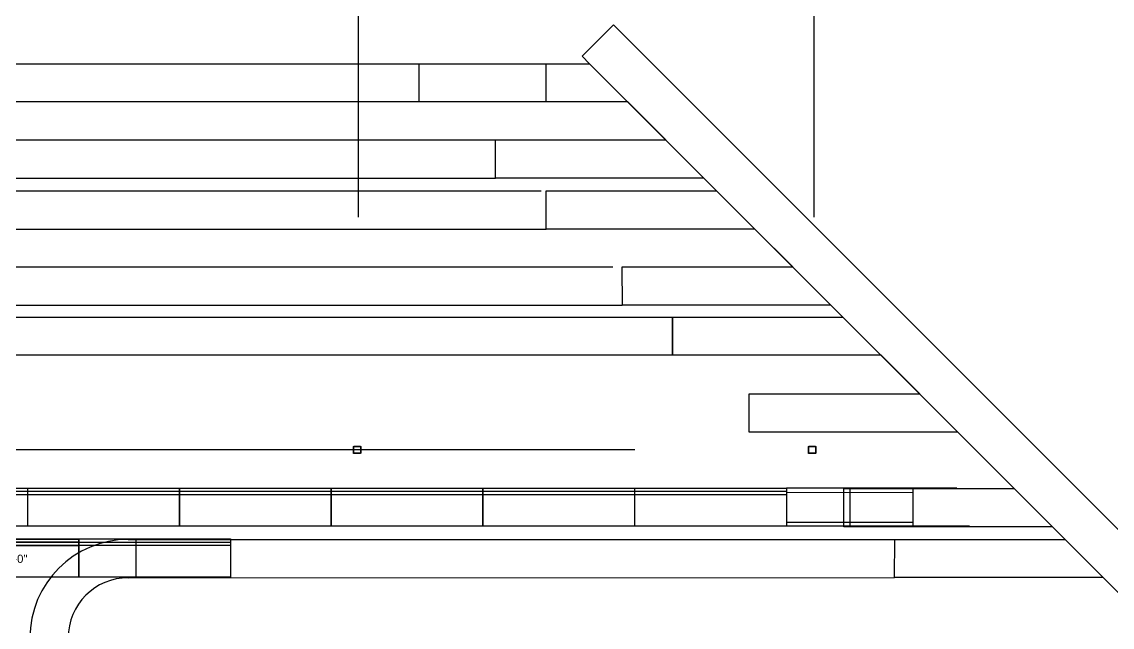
# Model space of a CAD drawing. Header units: millimetres. Extents: x 626570 to 643256, y 6233 to 11343.
# Drawn here: x 638442 to 639477, y 10238 to 10813 of the extents above; entities that cross this region are included whole.
import ezdxf

# ---------------------------------------------------------------- set-up
doc = ezdxf.new("R2010")
doc.units = ezdxf.units.MM
doc.header["$LTSCALE"] = 4000
doc.header["$MEASUREMENT"] = 0
doc.linetypes.add('DASHDOT', pattern=[1, 0.5, -0.25, 0, -0.25])
doc.layers.get('0').update_dxf_attribs({"linetype": 'CONTINUOUS'})
for name, color, linetype in [('CALLOUTS', 7, 'CONTINUOUS'), ('DEPAL1', 4, 'CONTINUOUS'), ('DEPAL2', 4, 'CONTINUOUS'), ('DEPAL3', 4, 'CONTINUOUS'), ('MASTERFOUNDATION_1', 4, 'DASHDOT'), ('MASTERFOUNDATION_25', 7, 'CONTINUOUS'), ('PICKMOD1', 4, 'CONTINUOUS'), ('PICKMOD2', 4, 'CONTINUOUS'), ('RACK', 170, 'CONTINUOUS'), ('RAP-20FT6', 4, 'CONTINUOUS'), ('RAP-NEW-20FT6', 4, 'CONTINUOUS'), ('SORTER', 4, 'CONTINUOUS')]:
    doc.layers.add(name, color=color, linetype=linetype)
doc.styles.add('RAPISTAN', font='arial.ttf')

# ---------------------------------------------------------------- blocks, each defined once
blk = doc.blocks.new('36-1265')
for p, q in [((0, 15.125), (144, 15.125)), ((0, 12.125), (144, 12.125))]:
    blk.add_line(p, q)
blk.add_lwpolyline([(0, 18.125), (144, 18.125), (144, -18.125), (0, -18.125)], close=True)
blk = doc.blocks.new('A$C74486B7B')
at = {"layer": 'RAP-NEW-20FT6', "ltscale": 0.25}
for p in [(-316.5, 529.8), (-172.5, 529.8)]:
    blk.add_blockref('36-1265', p, dxfattribs=at)
blk = doc.blocks.new('A$C6ECD1636')
at = {"layer": 'RAP-20FT6', "color": 8}
blk.add_line((919.9, 347.3), (919.9, 311.1), dxfattribs=at)
at = {"layer": 'RAP-NEW-20FT6'}
for p, q in [((1567.7, 395.7), (1447.6, 395.7)), ((1507.7, 395.6), (1507.7, 359.4)), ((1609.4, 395.7), (1567.7, 395.7)), ((1567.7, 395.7), (1567.7, 359.4)), ((1567.7, 395.7), (1567.7, 359.4)), ((1447.7, 391.5), (1567.7, 391.7)), ((1447.7, 363.3), (1567.7, 363.4)), ((1567.7, 359.4), (1447.6, 359.4)), ((1621.5, 359.4), (1567.7, 359.4))]:
    blk.add_line(p, q, dxfattribs=at)
at = {"layer": 'RAP-NEW-20FT6', "ltscale": 0.25}
for p, q in [((655.9, 347.3), (775.9, 347.3)), ((775.9, 344.3), (655.9, 344.3)), ((655.9, 341.3), (775.9, 341.3)), ((775.9, 311.1), (655.9, 311.1))]:
    blk.add_line(p, q, dxfattribs=at)
for p in [(583.2, 377.5), (727.3, 377.5), (871.3, 377.5), (1015.4, 377.5), (1159.5, 377.5), (1303.6, 377.5), (775.9, 329.2)]:
    blk.add_blockref('36-1265', p, dxfattribs=at)
at = {"layer": 'RAP-NEW-20FT6', "ltscale": 0.25, "style": 'RAPISTAN'}
blk.add_text('10\'-0"', height=7.74, dxfattribs=at).set_placement((699.5, 324.7))

msp = doc.modelspace()

# ---------------------------------------------------------------- linework, layer by layer
at = {"layer": 'DEPAL1', "ltscale": 0.25}
for p, q in [((634773.4, 10773), (638939.1, 10773)), ((638939.1, 10773), (638939.1, 10736.8)), ((638939.1, 10736.8), (634773.4, 10736.8))]:
    msp.add_line(p, q, dxfattribs=at)
at = {"layer": 'DEPAL2', "ltscale": 0.25}
for p, q in [((635269.2, 10700.7), (638892.1, 10700.7)), ((635269.2, 10664.4), (638891.3, 10664.5))]:
    msp.add_line(p, q, dxfattribs=at)
at = {"layer": 'DEPAL3', "ltscale": 0.25}
for p, q in [((637560.4, 10532.7), (639059.4, 10532.7)), ((639059.4, 10532.7), (639059.3, 10496.5)), ((639059.3, 10496.5), (637560.4, 10496.5))]:
    msp.add_line(p, q, dxfattribs=at)
at = {"layer": 'MASTERFOUNDATION_1', "linetype": 'DASHDOT'}
for p, q in [((638761.3, 6627.5), (638761.3, 11123.2)), ((639193.9, 6627.5), (639193.9, 11123.2)), ((643023.9, 10406.6), (626796.6, 10406.6))]:
    msp.add_line(p, q, dxfattribs=at)
at = {"layer": 'MASTERFOUNDATION_25', "linetype": 'Continuous', "flags": 128}
for points in [[(638757.1, 10410.1), (638762.8, 10410.1), (638762.9, 10410.1), (638762.9, 10410.1), (638762.9, 10410.1), (638762.9, 10410.1), (638763, 10410.1), (638763, 10410.1), (638763, 10410.1), (638763, 10410.1), (638763, 10410.1), (638763.1, 10410.1), (638763.1, 10410.1), (638763.1, 10410.1), (638763.1, 10410), (638763.1, 10410), (638763.2, 10410), (638763.2, 10410), (638763.2, 10410), (638763.2, 10410), (638763.2, 10410), (638763.2, 10410), (638763.3, 10409.9), (638763.3, 10409.9), (638763.3, 10409.9), (638763.3, 10409.9), (638763.3, 10409.9), (638763.3, 10409.9), (638763.3, 10409.9), (638763.4, 10409.8), (638763.4, 10409.8), (638763.4, 10409.8), (638763.4, 10409.8), (638763.4, 10409.8), (638763.4, 10409.7), (638763.4, 10409.7), (638763.4, 10409.7), (638763.4, 10409.7), (638763.4, 10409.7), (638763.4, 10409.6), (638763.5, 10409.6), (638763.5, 10409.6), (638763.5, 10409.6), (638763.5, 10409.6), (638763.5, 10409.5), (638763.5, 10409.5), (638763.5, 10409.5), (638763.5, 10403.7), (638763.5, 10403.7), (638763.5, 10403.7), (638763.5, 10403.7), (638763.5, 10403.6), (638763.5, 10403.6), (638763.5, 10403.6), (638763.4, 10403.6), (638763.4, 10403.6), (638763.4, 10403.5), (638763.4, 10403.5), (638763.4, 10403.5), (638763.4, 10403.5), (638763.4, 10403.5), (638763.4, 10403.4), (638763.4, 10403.4), (638763.4, 10403.4), (638763.4, 10403.4), (638763.3, 10403.4), (638763.3, 10403.3), (638763.3, 10403.3), (638763.3, 10403.3), (638763.3, 10403.3), (638763.3, 10403.3), (638763.3, 10403.3), (638763.2, 10403.3), (638763.2, 10403.2), (638763.2, 10403.2), (638763.2, 10403.2), (638763.2, 10403.2), (638763.2, 10403.2), (638763.1, 10403.2), (638763.1, 10403.2), (638763.1, 10403.2), (638763.1, 10403.2), (638763.1, 10403.1), (638763, 10403.1), (638763, 10403.1), (638763, 10403.1), (638763, 10403.1), (638763, 10403.1), (638762.9, 10403.1), (638762.9, 10403.1), (638762.9, 10403.1), (638762.9, 10403.1), (638762.8, 10403.1), (638757.1, 10403.1), (638757.1, 10403.1), (638757, 10403.1), (638757, 10403.1), (638757, 10403.1), (638757, 10403.1), (638757, 10403.1), (638756.9, 10403.1), (638756.9, 10403.1), (638756.9, 10403.1), (638756.9, 10403.1), (638756.9, 10403.2), (638756.8, 10403.2), (638756.8, 10403.2), (638756.8, 10403.2), (638756.8, 10403.2), (638756.8, 10403.2), (638756.7, 10403.2), (638756.7, 10403.2), (638756.7, 10403.2), (638756.7, 10403.3), (638756.7, 10403.3), (638756.7, 10403.3), (638756.6, 10403.3), (638756.6, 10403.3), (638756.6, 10403.3), (638756.6, 10403.3), (638756.6, 10403.4), (638756.6, 10403.4), (638756.6, 10403.4), (638756.5, 10403.4), (638756.5, 10403.4), (638756.5, 10403.5), (638756.5, 10403.5), (638756.5, 10403.5), (638756.5, 10403.5), (638756.5, 10403.5), (638756.5, 10403.6), (638756.5, 10403.6), (638756.5, 10403.6), (638756.5, 10403.6), (638756.5, 10403.6), (638756.5, 10403.7), (638756.5, 10403.7), (638756.5, 10403.7), (638756.5, 10403.7), (638756.5, 10409.5), (638756.5, 10409.5), (638756.5, 10409.5), (638756.5, 10409.6), (638756.5, 10409.6), (638756.5, 10409.6), (638756.5, 10409.6), (638756.5, 10409.6), (638756.5, 10409.7), (638756.5, 10409.7), (638756.5, 10409.7), (638756.5, 10409.7), (638756.5, 10409.7), (638756.5, 10409.8), (638756.5, 10409.8), (638756.5, 10409.8), (638756.6, 10409.8), (638756.6, 10409.8), (638756.6, 10409.9), (638756.6, 10409.9), (638756.6, 10409.9), (638756.6, 10409.9), (638756.6, 10409.9), (638756.7, 10409.9), (638756.7, 10409.9), (638756.7, 10410), (638756.7, 10410), (638756.7, 10410), (638756.7, 10410), (638756.8, 10410), (638756.8, 10410), (638756.8, 10410), (638756.8, 10410), (638756.8, 10410.1), (638756.9, 10410.1), (638756.9, 10410.1), (638756.9, 10410.1), (638756.9, 10410.1), (638756.9, 10410.1), (638757, 10410.1), (638757, 10410.1), (638757, 10410.1), (638757, 10410.1), (638757, 10410.1), (638757.1, 10410.1), (638757.1, 10410.1)], [(638757.1, 10410.1), (638762.8, 10410.1), (638762.9, 10410.1), (638762.9, 10410.1), (638762.9, 10410.1), (638762.9, 10410.1), (638763, 10410.1), (638763, 10410.1), (638763, 10410.1), (638763, 10410.1), (638763, 10410.1), (638763.1, 10410.1), (638763.1, 10410.1), (638763.1, 10410.1), (638763.1, 10410), (638763.1, 10410), (638763.2, 10410), (638763.2, 10410), (638763.2, 10410), (638763.2, 10410), (638763.2, 10410), (638763.2, 10410), (638763.3, 10409.9), (638763.3, 10409.9), (638763.3, 10409.9), (638763.3, 10409.9), (638763.3, 10409.9), (638763.3, 10409.9), (638763.3, 10409.9), (638763.4, 10409.8), (638763.4, 10409.8), (638763.4, 10409.8), (638763.4, 10409.8), (638763.4, 10409.8), (638763.4, 10409.7), (638763.4, 10409.7), (638763.4, 10409.7), (638763.4, 10409.7), (638763.4, 10409.7), (638763.4, 10409.6), (638763.5, 10409.6), (638763.5, 10409.6), (638763.5, 10409.6), (638763.5, 10409.6), (638763.5, 10409.5), (638763.5, 10409.5), (638763.5, 10409.5), (638763.5, 10403.7), (638763.5, 10403.7), (638763.5, 10403.7), (638763.5, 10403.7), (638763.5, 10403.6), (638763.5, 10403.6), (638763.5, 10403.6), (638763.4, 10403.6), (638763.4, 10403.6), (638763.4, 10403.5), (638763.4, 10403.5), (638763.4, 10403.5), (638763.4, 10403.5), (638763.4, 10403.5), (638763.4, 10403.4), (638763.4, 10403.4), (638763.4, 10403.4), (638763.4, 10403.4), (638763.3, 10403.4), (638763.3, 10403.3), (638763.3, 10403.3), (638763.3, 10403.3), (638763.3, 10403.3), (638763.3, 10403.3), (638763.3, 10403.3), (638763.2, 10403.3), (638763.2, 10403.2), (638763.2, 10403.2), (638763.2, 10403.2), (638763.2, 10403.2), (638763.2, 10403.2), (638763.1, 10403.2), (638763.1, 10403.2), (638763.1, 10403.2), (638763.1, 10403.2), (638763.1, 10403.1), (638763, 10403.1), (638763, 10403.1), (638763, 10403.1), (638763, 10403.1), (638763, 10403.1), (638762.9, 10403.1), (638762.9, 10403.1), (638762.9, 10403.1), (638762.9, 10403.1), (638762.8, 10403.1), (638757.1, 10403.1), (638757.1, 10403.1), (638757, 10403.1), (638757, 10403.1), (638757, 10403.1), (638757, 10403.1), (638757, 10403.1), (638756.9, 10403.1), (638756.9, 10403.1), (638756.9, 10403.1), (638756.9, 10403.1), (638756.9, 10403.2), (638756.8, 10403.2), (638756.8, 10403.2), (638756.8, 10403.2), (638756.8, 10403.2), (638756.8, 10403.2), (638756.7, 10403.2), (638756.7, 10403.2), (638756.7, 10403.2), (638756.7, 10403.3), (638756.7, 10403.3), (638756.7, 10403.3), (638756.6, 10403.3), (638756.6, 10403.3), (638756.6, 10403.3), (638756.6, 10403.3), (638756.6, 10403.4), (638756.6, 10403.4), (638756.6, 10403.4), (638756.5, 10403.4), (638756.5, 10403.4), (638756.5, 10403.5), (638756.5, 10403.5), (638756.5, 10403.5), (638756.5, 10403.5), (638756.5, 10403.5), (638756.5, 10403.6), (638756.5, 10403.6), (638756.5, 10403.6), (638756.5, 10403.6), (638756.5, 10403.6), (638756.5, 10403.7), (638756.5, 10403.7), (638756.5, 10403.7), (638756.5, 10403.7), (638756.5, 10409.5), (638756.5, 10409.5), (638756.5, 10409.5), (638756.5, 10409.6), (638756.5, 10409.6), (638756.5, 10409.6), (638756.5, 10409.6), (638756.5, 10409.6), (638756.5, 10409.7), (638756.5, 10409.7), (638756.5, 10409.7), (638756.5, 10409.7), (638756.5, 10409.7), (638756.5, 10409.8), (638756.5, 10409.8), (638756.5, 10409.8), (638756.6, 10409.8), (638756.6, 10409.8), (638756.6, 10409.9), (638756.6, 10409.9), (638756.6, 10409.9), (638756.6, 10409.9), (638756.6, 10409.9), (638756.7, 10409.9), (638756.7, 10409.9), (638756.7, 10410), (638756.7, 10410), (638756.7, 10410), (638756.7, 10410), (638756.8, 10410), (638756.8, 10410), (638756.8, 10410), (638756.8, 10410), (638756.8, 10410.1), (638756.9, 10410.1), (638756.9, 10410.1), (638756.9, 10410.1), (638756.9, 10410.1), (638756.9, 10410.1), (638757, 10410.1), (638757, 10410.1), (638757, 10410.1), (638757, 10410.1), (638757, 10410.1), (638757.1, 10410.1), (638757.1, 10410.1)], [(638757.1, 10409.8), (638762.8, 10409.8), (638762.9, 10409.8), (638762.9, 10409.8), (638762.9, 10409.8), (638762.9, 10409.8), (638762.9, 10409.8), (638762.9, 10409.8), (638762.9, 10409.8), (638762.9, 10409.8), (638762.9, 10409.8), (638762.9, 10409.8), (638763, 10409.8), (638763, 10409.8), (638763, 10409.8), (638763, 10409.8), (638763, 10409.8), (638763, 10409.7), (638763, 10409.7), (638763, 10409.7), (638763, 10409.7), (638763, 10409.7), (638763.1, 10409.7), (638763.1, 10409.7), (638763.1, 10409.7), (638763.1, 10409.7), (638763.1, 10409.7), (638763.1, 10409.7), (638763.1, 10409.7), (638763.1, 10409.7), (638763.1, 10409.7), (638763.1, 10409.6), (638763.1, 10409.6), (638763.1, 10409.6), (638763.1, 10409.6), (638763.1, 10409.6), (638763.1, 10409.6), (638763.1, 10409.6), (638763.1, 10409.6), (638763.1, 10409.6), (638763.1, 10409.6), (638763.1, 10409.5), (638763.1, 10409.5), (638763.2, 10409.5), (638763.2, 10409.5), (638763.2, 10409.5), (638763.2, 10409.5), (638763.2, 10403.7), (638763.2, 10403.7), (638763.2, 10403.7), (638763.2, 10403.7), (638763.1, 10403.7), (638763.1, 10403.7), (638763.1, 10403.7), (638763.1, 10403.7), (638763.1, 10403.6), (638763.1, 10403.6), (638763.1, 10403.6), (638763.1, 10403.6), (638763.1, 10403.6), (638763.1, 10403.6), (638763.1, 10403.6), (638763.1, 10403.6), (638763.1, 10403.6), (638763.1, 10403.6), (638763.1, 10403.5), (638763.1, 10403.5), (638763.1, 10403.5), (638763.1, 10403.5), (638763.1, 10403.5), (638763.1, 10403.5), (638763.1, 10403.5), (638763, 10403.5), (638763, 10403.5), (638763, 10403.5), (638763, 10403.5), (638763, 10403.5), (638763, 10403.5), (638763, 10403.5), (638763, 10403.5), (638763, 10403.4), (638763, 10403.4), (638762.9, 10403.4), (638762.9, 10403.4), (638762.9, 10403.4), (638762.9, 10403.4), (638762.9, 10403.4), (638762.9, 10403.4), (638762.9, 10403.4), (638762.9, 10403.4), (638762.9, 10403.4), (638762.9, 10403.4), (638762.8, 10403.4), (638757.1, 10403.4), (638757.1, 10403.4), (638757.1, 10403.4), (638757.1, 10403.4), (638757, 10403.4), (638757, 10403.4), (638757, 10403.4), (638757, 10403.4), (638757, 10403.4), (638757, 10403.4), (638757, 10403.4), (638757, 10403.4), (638757, 10403.4), (638757, 10403.5), (638756.9, 10403.5), (638756.9, 10403.5), (638756.9, 10403.5), (638756.9, 10403.5), (638756.9, 10403.5), (638756.9, 10403.5), (638756.9, 10403.5), (638756.9, 10403.5), (638756.9, 10403.5), (638756.9, 10403.5), (638756.9, 10403.5), (638756.9, 10403.5), (638756.8, 10403.5), (638756.8, 10403.5), (638756.8, 10403.6), (638756.8, 10403.6), (638756.8, 10403.6), (638756.8, 10403.6), (638756.8, 10403.6), (638756.8, 10403.6), (638756.8, 10403.6), (638756.8, 10403.6), (638756.8, 10403.6), (638756.8, 10403.6), (638756.8, 10403.7), (638756.8, 10403.7), (638756.8, 10403.7), (638756.8, 10403.7), (638756.8, 10403.7), (638756.8, 10403.7), (638756.8, 10403.7), (638756.8, 10403.7), (638756.8, 10409.5), (638756.8, 10409.5), (638756.8, 10409.5), (638756.8, 10409.5), (638756.8, 10409.5), (638756.8, 10409.5), (638756.8, 10409.6), (638756.8, 10409.6), (638756.8, 10409.6), (638756.8, 10409.6), (638756.8, 10409.6), (638756.8, 10409.6), (638756.8, 10409.6), (638756.8, 10409.6), (638756.8, 10409.6), (638756.8, 10409.6), (638756.8, 10409.7), (638756.8, 10409.7), (638756.8, 10409.7), (638756.8, 10409.7), (638756.9, 10409.7), (638756.9, 10409.7), (638756.9, 10409.7), (638756.9, 10409.7), (638756.9, 10409.7), (638756.9, 10409.7), (638756.9, 10409.7), (638756.9, 10409.7), (638756.9, 10409.7), (638756.9, 10409.7), (638756.9, 10409.8), (638756.9, 10409.8), (638757, 10409.8), (638757, 10409.8), (638757, 10409.8), (638757, 10409.8), (638757, 10409.8), (638757, 10409.8), (638757, 10409.8), (638757, 10409.8), (638757, 10409.8), (638757, 10409.8), (638757.1, 10409.8), (638757.1, 10409.8), (638757.1, 10409.8), (638757.1, 10409.8)], [(638757.1, 10409.8), (638762.8, 10409.8), (638762.9, 10409.8), (638762.9, 10409.8), (638762.9, 10409.8), (638762.9, 10409.8), (638762.9, 10409.8), (638762.9, 10409.8), (638762.9, 10409.8), (638762.9, 10409.8), (638762.9, 10409.8), (638762.9, 10409.8), (638763, 10409.8), (638763, 10409.8), (638763, 10409.8), (638763, 10409.8), (638763, 10409.8), (638763, 10409.7), (638763, 10409.7), (638763, 10409.7), (638763, 10409.7), (638763, 10409.7), (638763.1, 10409.7), (638763.1, 10409.7), (638763.1, 10409.7), (638763.1, 10409.7), (638763.1, 10409.7), (638763.1, 10409.7), (638763.1, 10409.7), (638763.1, 10409.7), (638763.1, 10409.7), (638763.1, 10409.6), (638763.1, 10409.6), (638763.1, 10409.6), (638763.1, 10409.6), (638763.1, 10409.6), (638763.1, 10409.6), (638763.1, 10409.6), (638763.1, 10409.6), (638763.1, 10409.6), (638763.1, 10409.6), (638763.1, 10409.5), (638763.1, 10409.5), (638763.2, 10409.5), (638763.2, 10409.5), (638763.2, 10409.5), (638763.2, 10409.5), (638763.2, 10403.7), (638763.2, 10403.7), (638763.2, 10403.7), (638763.2, 10403.7), (638763.1, 10403.7), (638763.1, 10403.7), (638763.1, 10403.7), (638763.1, 10403.7), (638763.1, 10403.6), (638763.1, 10403.6), (638763.1, 10403.6), (638763.1, 10403.6), (638763.1, 10403.6), (638763.1, 10403.6), (638763.1, 10403.6), (638763.1, 10403.6), (638763.1, 10403.6), (638763.1, 10403.6), (638763.1, 10403.5), (638763.1, 10403.5), (638763.1, 10403.5), (638763.1, 10403.5), (638763.1, 10403.5), (638763.1, 10403.5), (638763.1, 10403.5), (638763, 10403.5), (638763, 10403.5), (638763, 10403.5), (638763, 10403.5), (638763, 10403.5), (638763, 10403.5), (638763, 10403.5), (638763, 10403.5), (638763, 10403.4), (638763, 10403.4), (638762.9, 10403.4), (638762.9, 10403.4), (638762.9, 10403.4), (638762.9, 10403.4), (638762.9, 10403.4), (638762.9, 10403.4), (638762.9, 10403.4), (638762.9, 10403.4), (638762.9, 10403.4), (638762.9, 10403.4), (638762.8, 10403.4), (638757.1, 10403.4), (638757.1, 10403.4), (638757.1, 10403.4), (638757.1, 10403.4), (638757, 10403.4), (638757, 10403.4), (638757, 10403.4), (638757, 10403.4), (638757, 10403.4), (638757, 10403.4), (638757, 10403.4), (638757, 10403.4), (638757, 10403.4), (638757, 10403.5), (638756.9, 10403.5), (638756.9, 10403.5), (638756.9, 10403.5), (638756.9, 10403.5), (638756.9, 10403.5), (638756.9, 10403.5), (638756.9, 10403.5), (638756.9, 10403.5), (638756.9, 10403.5), (638756.9, 10403.5), (638756.9, 10403.5), (638756.9, 10403.5), (638756.8, 10403.5), (638756.8, 10403.5), (638756.8, 10403.6), (638756.8, 10403.6), (638756.8, 10403.6), (638756.8, 10403.6), (638756.8, 10403.6), (638756.8, 10403.6), (638756.8, 10403.6), (638756.8, 10403.6), (638756.8, 10403.6), (638756.8, 10403.6), (638756.8, 10403.7), (638756.8, 10403.7), (638756.8, 10403.7), (638756.8, 10403.7), (638756.8, 10403.7), (638756.8, 10403.7), (638756.8, 10403.7), (638756.8, 10403.7), (638756.8, 10409.5), (638756.8, 10409.5), (638756.8, 10409.5), (638756.8, 10409.5), (638756.8, 10409.5), (638756.8, 10409.5), (638756.8, 10409.6), (638756.8, 10409.6), (638756.8, 10409.6), (638756.8, 10409.6), (638756.8, 10409.6), (638756.8, 10409.6), (638756.8, 10409.6), (638756.8, 10409.6), (638756.8, 10409.6), (638756.8, 10409.6), (638756.8, 10409.7), (638756.8, 10409.7), (638756.8, 10409.7), (638756.8, 10409.7), (638756.9, 10409.7), (638756.9, 10409.7), (638756.9, 10409.7), (638756.9, 10409.7), (638756.9, 10409.7), (638756.9, 10409.7), (638756.9, 10409.7), (638756.9, 10409.7), (638756.9, 10409.7), (638756.9, 10409.7), (638756.9, 10409.8), (638756.9, 10409.8), (638757, 10409.8), (638757, 10409.8), (638757, 10409.8), (638757, 10409.8), (638757, 10409.8), (638757, 10409.8), (638757, 10409.8), (638757, 10409.8), (638757, 10409.8), (638757, 10409.8), (638757.1, 10409.8), (638757.1, 10409.8), (638757.1, 10409.8), (638757.1, 10409.8)], [(639189.1, 10410.1), (639194.9, 10410.1), (639194.9, 10410.1), (639194.9, 10410.1), (639194.9, 10410.1), (639194.9, 10410.1), (639195, 10410.1), (639195, 10410.1), (639195, 10410.1), (639195, 10410.1), (639195, 10410.1), (639195.1, 10410.1), (639195.1, 10410.1), (639195.1, 10410.1), (639195.1, 10410), (639195.1, 10410), (639195.2, 10410), (639195.2, 10410), (639195.2, 10410), (639195.2, 10410), (639195.2, 10410), (639195.3, 10410), (639195.3, 10409.9), (639195.3, 10409.9), (639195.3, 10409.9), (639195.3, 10409.9), (639195.3, 10409.9), (639195.3, 10409.9), (639195.4, 10409.9), (639195.4, 10409.8), (639195.4, 10409.8), (639195.4, 10409.8), (639195.4, 10409.8), (639195.4, 10409.8), (639195.4, 10409.7), (639195.4, 10409.7), (639195.4, 10409.7), (639195.4, 10409.7), (639195.4, 10409.7), (639195.5, 10409.6), (639195.5, 10409.6), (639195.5, 10409.6), (639195.5, 10409.6), (639195.5, 10409.6), (639195.5, 10409.5), (639195.5, 10409.5), (639195.5, 10409.5), (639195.5, 10403.7), (639195.5, 10403.7), (639195.5, 10403.7), (639195.5, 10403.7), (639195.5, 10403.6), (639195.5, 10403.6), (639195.5, 10403.6), (639195.5, 10403.6), (639195.4, 10403.6), (639195.4, 10403.5), (639195.4, 10403.5), (639195.4, 10403.5), (639195.4, 10403.5), (639195.4, 10403.5), (639195.4, 10403.4), (639195.4, 10403.4), (639195.4, 10403.4), (639195.4, 10403.4), (639195.4, 10403.4), (639195.3, 10403.3), (639195.3, 10403.3), (639195.3, 10403.3), (639195.3, 10403.3), (639195.3, 10403.3), (639195.3, 10403.3), (639195.3, 10403.3), (639195.2, 10403.2), (639195.2, 10403.2), (639195.2, 10403.2), (639195.2, 10403.2), (639195.2, 10403.2), (639195.1, 10403.2), (639195.1, 10403.2), (639195.1, 10403.2), (639195.1, 10403.2), (639195.1, 10403.1), (639195, 10403.1), (639195, 10403.1), (639195, 10403.1), (639195, 10403.1), (639195, 10403.1), (639194.9, 10403.1), (639194.9, 10403.1), (639194.9, 10403.1), (639194.9, 10403.1), (639194.9, 10403.1), (639189.1, 10403.1), (639189.1, 10403.1), (639189.1, 10403.1), (639189, 10403.1), (639189, 10403.1), (639189, 10403.1), (639189, 10403.1), (639188.9, 10403.1), (639188.9, 10403.1), (639188.9, 10403.1), (639188.9, 10403.1), (639188.9, 10403.2), (639188.8, 10403.2), (639188.8, 10403.2), (639188.8, 10403.2), (639188.8, 10403.2), (639188.8, 10403.2), (639188.7, 10403.2), (639188.7, 10403.2), (639188.7, 10403.2), (639188.7, 10403.3), (639188.7, 10403.3), (639188.7, 10403.3), (639188.6, 10403.3), (639188.6, 10403.3), (639188.6, 10403.3), (639188.6, 10403.3), (639188.6, 10403.4), (639188.6, 10403.4), (639188.6, 10403.4), (639188.6, 10403.4), (639188.5, 10403.4), (639188.5, 10403.5), (639188.5, 10403.5), (639188.5, 10403.5), (639188.5, 10403.5), (639188.5, 10403.5), (639188.5, 10403.6), (639188.5, 10403.6), (639188.5, 10403.6), (639188.5, 10403.6), (639188.5, 10403.6), (639188.5, 10403.7), (639188.5, 10403.7), (639188.5, 10403.7), (639188.5, 10403.7), (639188.5, 10409.5), (639188.5, 10409.5), (639188.5, 10409.5), (639188.5, 10409.6), (639188.5, 10409.6), (639188.5, 10409.6), (639188.5, 10409.6), (639188.5, 10409.6), (639188.5, 10409.7), (639188.5, 10409.7), (639188.5, 10409.7), (639188.5, 10409.7), (639188.5, 10409.7), (639188.5, 10409.8), (639188.5, 10409.8), (639188.6, 10409.8), (639188.6, 10409.8), (639188.6, 10409.8), (639188.6, 10409.9), (639188.6, 10409.9), (639188.6, 10409.9), (639188.6, 10409.9), (639188.6, 10409.9), (639188.7, 10409.9), (639188.7, 10409.9), (639188.7, 10410), (639188.7, 10410), (639188.7, 10410), (639188.7, 10410), (639188.8, 10410), (639188.8, 10410), (639188.8, 10410), (639188.8, 10410), (639188.8, 10410.1), (639188.9, 10410.1), (639188.9, 10410.1), (639188.9, 10410.1), (639188.9, 10410.1), (639188.9, 10410.1), (639189, 10410.1), (639189, 10410.1), (639189, 10410.1), (639189, 10410.1), (639189.1, 10410.1), (639189.1, 10410.1), (639189.1, 10410.1)], [(639189.1, 10410.1), (639194.9, 10410.1), (639194.9, 10410.1), (639194.9, 10410.1), (639194.9, 10410.1), (639194.9, 10410.1), (639195, 10410.1), (639195, 10410.1), (639195, 10410.1), (639195, 10410.1), (639195, 10410.1), (639195.1, 10410.1), (639195.1, 10410.1), (639195.1, 10410.1), (639195.1, 10410), (639195.1, 10410), (639195.2, 10410), (639195.2, 10410), (639195.2, 10410), (639195.2, 10410), (639195.2, 10410), (639195.3, 10410), (639195.3, 10409.9), (639195.3, 10409.9), (639195.3, 10409.9), (639195.3, 10409.9), (639195.3, 10409.9), (639195.3, 10409.9), (639195.4, 10409.9), (639195.4, 10409.8), (639195.4, 10409.8), (639195.4, 10409.8), (639195.4, 10409.8), (639195.4, 10409.8), (639195.4, 10409.7), (639195.4, 10409.7), (639195.4, 10409.7), (639195.4, 10409.7), (639195.4, 10409.7), (639195.5, 10409.6), (639195.5, 10409.6), (639195.5, 10409.6), (639195.5, 10409.6), (639195.5, 10409.6), (639195.5, 10409.5), (639195.5, 10409.5), (639195.5, 10409.5), (639195.5, 10403.7), (639195.5, 10403.7), (639195.5, 10403.7), (639195.5, 10403.7), (639195.5, 10403.6), (639195.5, 10403.6), (639195.5, 10403.6), (639195.5, 10403.6), (639195.4, 10403.6), (639195.4, 10403.5), (639195.4, 10403.5), (639195.4, 10403.5), (639195.4, 10403.5), (639195.4, 10403.5), (639195.4, 10403.4), (639195.4, 10403.4), (639195.4, 10403.4), (639195.4, 10403.4), (639195.4, 10403.4), (639195.3, 10403.3), (639195.3, 10403.3), (639195.3, 10403.3), (639195.3, 10403.3), (639195.3, 10403.3), (639195.3, 10403.3), (639195.3, 10403.3), (639195.2, 10403.2), (639195.2, 10403.2), (639195.2, 10403.2), (639195.2, 10403.2), (639195.2, 10403.2), (639195.1, 10403.2), (639195.1, 10403.2), (639195.1, 10403.2), (639195.1, 10403.2), (639195.1, 10403.1), (639195, 10403.1), (639195, 10403.1), (639195, 10403.1), (639195, 10403.1), (639195, 10403.1), (639194.9, 10403.1), (639194.9, 10403.1), (639194.9, 10403.1), (639194.9, 10403.1), (639194.9, 10403.1), (639189.1, 10403.1), (639189.1, 10403.1), (639189.1, 10403.1), (639189, 10403.1), (639189, 10403.1), (639189, 10403.1), (639189, 10403.1), (639188.9, 10403.1), (639188.9, 10403.1), (639188.9, 10403.1), (639188.9, 10403.1), (639188.9, 10403.2), (639188.8, 10403.2), (639188.8, 10403.2), (639188.8, 10403.2), (639188.8, 10403.2), (639188.8, 10403.2), (639188.7, 10403.2), (639188.7, 10403.2), (639188.7, 10403.2), (639188.7, 10403.3), (639188.7, 10403.3), (639188.7, 10403.3), (639188.6, 10403.3), (639188.6, 10403.3), (639188.6, 10403.3), (639188.6, 10403.3), (639188.6, 10403.4), (639188.6, 10403.4), (639188.6, 10403.4), (639188.6, 10403.4), (639188.5, 10403.4), (639188.5, 10403.5), (639188.5, 10403.5), (639188.5, 10403.5), (639188.5, 10403.5), (639188.5, 10403.5), (639188.5, 10403.6), (639188.5, 10403.6), (639188.5, 10403.6), (639188.5, 10403.6), (639188.5, 10403.6), (639188.5, 10403.7), (639188.5, 10403.7), (639188.5, 10403.7), (639188.5, 10403.7), (639188.5, 10409.5), (639188.5, 10409.5), (639188.5, 10409.5), (639188.5, 10409.6), (639188.5, 10409.6), (639188.5, 10409.6), (639188.5, 10409.6), (639188.5, 10409.6), (639188.5, 10409.7), (639188.5, 10409.7), (639188.5, 10409.7), (639188.5, 10409.7), (639188.5, 10409.7), (639188.5, 10409.8), (639188.5, 10409.8), (639188.6, 10409.8), (639188.6, 10409.8), (639188.6, 10409.8), (639188.6, 10409.9), (639188.6, 10409.9), (639188.6, 10409.9), (639188.6, 10409.9), (639188.6, 10409.9), (639188.7, 10409.9), (639188.7, 10409.9), (639188.7, 10410), (639188.7, 10410), (639188.7, 10410), (639188.7, 10410), (639188.8, 10410), (639188.8, 10410), (639188.8, 10410), (639188.8, 10410), (639188.8, 10410.1), (639188.9, 10410.1), (639188.9, 10410.1), (639188.9, 10410.1), (639188.9, 10410.1), (639188.9, 10410.1), (639189, 10410.1), (639189, 10410.1), (639189, 10410.1), (639189, 10410.1), (639189.1, 10410.1), (639189.1, 10410.1), (639189.1, 10410.1)], [(639189.1, 10409.8), (639194.9, 10409.8), (639194.9, 10409.8), (639194.9, 10409.8), (639194.9, 10409.8), (639194.9, 10409.8), (639194.9, 10409.8), (639194.9, 10409.8), (639194.9, 10409.8), (639194.9, 10409.8), (639194.9, 10409.8), (639195, 10409.8), (639195, 10409.8), (639195, 10409.8), (639195, 10409.8), (639195, 10409.8), (639195, 10409.8), (639195, 10409.7), (639195, 10409.7), (639195, 10409.7), (639195, 10409.7), (639195, 10409.7), (639195.1, 10409.7), (639195.1, 10409.7), (639195.1, 10409.7), (639195.1, 10409.7), (639195.1, 10409.7), (639195.1, 10409.7), (639195.1, 10409.7), (639195.1, 10409.7), (639195.1, 10409.7), (639195.1, 10409.6), (639195.1, 10409.6), (639195.1, 10409.6), (639195.1, 10409.6), (639195.1, 10409.6), (639195.1, 10409.6), (639195.1, 10409.6), (639195.1, 10409.6), (639195.2, 10409.6), (639195.2, 10409.6), (639195.2, 10409.5), (639195.2, 10409.5), (639195.2, 10409.5), (639195.2, 10409.5), (639195.2, 10409.5), (639195.2, 10409.5), (639195.2, 10403.7), (639195.2, 10403.7), (639195.2, 10403.7), (639195.2, 10403.7), (639195.2, 10403.7), (639195.2, 10403.7), (639195.2, 10403.7), (639195.2, 10403.7), (639195.1, 10403.6), (639195.1, 10403.6), (639195.1, 10403.6), (639195.1, 10403.6), (639195.1, 10403.6), (639195.1, 10403.6), (639195.1, 10403.6), (639195.1, 10403.6), (639195.1, 10403.6), (639195.1, 10403.6), (639195.1, 10403.5), (639195.1, 10403.5), (639195.1, 10403.5), (639195.1, 10403.5), (639195.1, 10403.5), (639195.1, 10403.5), (639195.1, 10403.5), (639195, 10403.5), (639195, 10403.5), (639195, 10403.5), (639195, 10403.5), (639195, 10403.5), (639195, 10403.5), (639195, 10403.5), (639195, 10403.5), (639195, 10403.4), (639195, 10403.4), (639195, 10403.4), (639194.9, 10403.4), (639194.9, 10403.4), (639194.9, 10403.4), (639194.9, 10403.4), (639194.9, 10403.4), (639194.9, 10403.4), (639194.9, 10403.4), (639194.9, 10403.4), (639194.9, 10403.4), (639194.9, 10403.4), (639189.1, 10403.4), (639189.1, 10403.4), (639189.1, 10403.4), (639189.1, 10403.4), (639189.1, 10403.4), (639189, 10403.4), (639189, 10403.4), (639189, 10403.4), (639189, 10403.4), (639189, 10403.4), (639189, 10403.4), (639189, 10403.4), (639189, 10403.4), (639189, 10403.5), (639188.9, 10403.5), (639188.9, 10403.5), (639188.9, 10403.5), (639188.9, 10403.5), (639188.9, 10403.5), (639188.9, 10403.5), (639188.9, 10403.5), (639188.9, 10403.5), (639188.9, 10403.5), (639188.9, 10403.5), (639188.9, 10403.5), (639188.9, 10403.5), (639188.9, 10403.5), (639188.8, 10403.5), (639188.8, 10403.6), (639188.8, 10403.6), (639188.8, 10403.6), (639188.8, 10403.6), (639188.8, 10403.6), (639188.8, 10403.6), (639188.8, 10403.6), (639188.8, 10403.6), (639188.8, 10403.6), (639188.8, 10403.6), (639188.8, 10403.7), (639188.8, 10403.7), (639188.8, 10403.7), (639188.8, 10403.7), (639188.8, 10403.7), (639188.8, 10403.7), (639188.8, 10403.7), (639188.8, 10403.7), (639188.8, 10409.5), (639188.8, 10409.5), (639188.8, 10409.5), (639188.8, 10409.5), (639188.8, 10409.5), (639188.8, 10409.5), (639188.8, 10409.6), (639188.8, 10409.6), (639188.8, 10409.6), (639188.8, 10409.6), (639188.8, 10409.6), (639188.8, 10409.6), (639188.8, 10409.6), (639188.8, 10409.6), (639188.8, 10409.6), (639188.8, 10409.6), (639188.8, 10409.7), (639188.8, 10409.7), (639188.8, 10409.7), (639188.9, 10409.7), (639188.9, 10409.7), (639188.9, 10409.7), (639188.9, 10409.7), (639188.9, 10409.7), (639188.9, 10409.7), (639188.9, 10409.7), (639188.9, 10409.7), (639188.9, 10409.7), (639188.9, 10409.7), (639188.9, 10409.7), (639188.9, 10409.8), (639188.9, 10409.8), (639189, 10409.8), (639189, 10409.8), (639189, 10409.8), (639189, 10409.8), (639189, 10409.8), (639189, 10409.8), (639189, 10409.8), (639189, 10409.8), (639189, 10409.8), (639189.1, 10409.8), (639189.1, 10409.8), (639189.1, 10409.8), (639189.1, 10409.8), (639189.1, 10409.8)], [(639189.1, 10409.8), (639194.9, 10409.8), (639194.9, 10409.8), (639194.9, 10409.8), (639194.9, 10409.8), (639194.9, 10409.8), (639194.9, 10409.8), (639194.9, 10409.8), (639194.9, 10409.8), (639194.9, 10409.8), (639194.9, 10409.8), (639195, 10409.8), (639195, 10409.8), (639195, 10409.8), (639195, 10409.8), (639195, 10409.8), (639195, 10409.8), (639195, 10409.7), (639195, 10409.7), (639195, 10409.7), (639195, 10409.7), (639195, 10409.7), (639195.1, 10409.7), (639195.1, 10409.7), (639195.1, 10409.7), (639195.1, 10409.7), (639195.1, 10409.7), (639195.1, 10409.7), (639195.1, 10409.7), (639195.1, 10409.7), (639195.1, 10409.7), (639195.1, 10409.6), (639195.1, 10409.6), (639195.1, 10409.6), (639195.1, 10409.6), (639195.1, 10409.6), (639195.1, 10409.6), (639195.1, 10409.6), (639195.1, 10409.6), (639195.2, 10409.6), (639195.2, 10409.6), (639195.2, 10409.5), (639195.2, 10409.5), (639195.2, 10409.5), (639195.2, 10409.5), (639195.2, 10409.5), (639195.2, 10409.5), (639195.2, 10403.7), (639195.2, 10403.7), (639195.2, 10403.7), (639195.2, 10403.7), (639195.2, 10403.7), (639195.2, 10403.7), (639195.2, 10403.7), (639195.2, 10403.7), (639195.1, 10403.6), (639195.1, 10403.6), (639195.1, 10403.6), (639195.1, 10403.6), (639195.1, 10403.6), (639195.1, 10403.6), (639195.1, 10403.6), (639195.1, 10403.6), (639195.1, 10403.6), (639195.1, 10403.6), (639195.1, 10403.5), (639195.1, 10403.5), (639195.1, 10403.5), (639195.1, 10403.5), (639195.1, 10403.5), (639195.1, 10403.5), (639195.1, 10403.5), (639195, 10403.5), (639195, 10403.5), (639195, 10403.5), (639195, 10403.5), (639195, 10403.5), (639195, 10403.5), (639195, 10403.5), (639195, 10403.5), (639195, 10403.4), (639195, 10403.4), (639195, 10403.4), (639194.9, 10403.4), (639194.9, 10403.4), (639194.9, 10403.4), (639194.9, 10403.4), (639194.9, 10403.4), (639194.9, 10403.4), (639194.9, 10403.4), (639194.9, 10403.4), (639194.9, 10403.4), (639194.9, 10403.4), (639189.1, 10403.4), (639189.1, 10403.4), (639189.1, 10403.4), (639189.1, 10403.4), (639189.1, 10403.4), (639189, 10403.4), (639189, 10403.4), (639189, 10403.4), (639189, 10403.4), (639189, 10403.4), (639189, 10403.4), (639189, 10403.4), (639189, 10403.4), (639189, 10403.5), (639188.9, 10403.5), (639188.9, 10403.5), (639188.9, 10403.5), (639188.9, 10403.5), (639188.9, 10403.5), (639188.9, 10403.5), (639188.9, 10403.5), (639188.9, 10403.5), (639188.9, 10403.5), (639188.9, 10403.5), (639188.9, 10403.5), (639188.9, 10403.5), (639188.9, 10403.5), (639188.8, 10403.5), (639188.8, 10403.6), (639188.8, 10403.6), (639188.8, 10403.6), (639188.8, 10403.6), (639188.8, 10403.6), (639188.8, 10403.6), (639188.8, 10403.6), (639188.8, 10403.6), (639188.8, 10403.6), (639188.8, 10403.6), (639188.8, 10403.7), (639188.8, 10403.7), (639188.8, 10403.7), (639188.8, 10403.7), (639188.8, 10403.7), (639188.8, 10403.7), (639188.8, 10403.7), (639188.8, 10403.7), (639188.8, 10409.5), (639188.8, 10409.5), (639188.8, 10409.5), (639188.8, 10409.5), (639188.8, 10409.5), (639188.8, 10409.5), (639188.8, 10409.6), (639188.8, 10409.6), (639188.8, 10409.6), (639188.8, 10409.6), (639188.8, 10409.6), (639188.8, 10409.6), (639188.8, 10409.6), (639188.8, 10409.6), (639188.8, 10409.6), (639188.8, 10409.6), (639188.8, 10409.7), (639188.8, 10409.7), (639188.8, 10409.7), (639188.9, 10409.7), (639188.9, 10409.7), (639188.9, 10409.7), (639188.9, 10409.7), (639188.9, 10409.7), (639188.9, 10409.7), (639188.9, 10409.7), (639188.9, 10409.7), (639188.9, 10409.7), (639188.9, 10409.7), (639188.9, 10409.7), (639188.9, 10409.8), (639188.9, 10409.8), (639189, 10409.8), (639189, 10409.8), (639189, 10409.8), (639189, 10409.8), (639189, 10409.8), (639189, 10409.8), (639189, 10409.8), (639189, 10409.8), (639189, 10409.8), (639189.1, 10409.8), (639189.1, 10409.8), (639189.1, 10409.8), (639189.1, 10409.8), (639189.1, 10409.8)]]:
    msp.add_lwpolyline(points, close=True, dxfattribs=at)
at = {"layer": 'PICKMOD1', "ltscale": 0.25}
for p, q in [((636456.2, 10652.5), (638934.7, 10652.5)), ((636456.2, 10616.2), (638939.5, 10616.2))]:
    msp.add_line(p, q, dxfattribs=at)
at = {"layer": 'PICKMOD2', "ltscale": 0.25}
for p, q in [((637508.9, 10580.2), (639002.8, 10580.2)), ((637508.9, 10543.9), (639011.8, 10544))]:
    msp.add_line(p, q, dxfattribs=at)
at = {"layer": 'SORTER', "ltscale": 0.25}
for p, q in [((638973.7, 10780.2), (639003.5, 10810)), ((639003.5, 10810), (639529.7, 10283.8)), ((638980.8, 10773), (638973.7, 10780.2)), ((638819, 10736.8), (638819, 10773)), ((638819, 10773), (638980.8, 10773)), ((639468.4, 10285.5), (638980.8, 10773)), ((639017.1, 10736.8), (638819, 10736.8)), ((639053.1, 10700.7), (639017.1, 10736.8)), ((638891.3, 10700.7), (639053.1, 10700.7)), ((638891.3, 10664.5), (638891.3, 10700.7)), ((639089.3, 10664.5), (638891.3, 10664.5)), ((639101.3, 10652.5), (639089.3, 10664.5)), ((638939.5, 10616.2), (638939.6, 10652.5)), ((638939.6, 10652.5), (639101.3, 10652.5)), ((639137.6, 10616.2), (638939.5, 10616.2)), ((639173.6, 10580.2), (639137.6, 10616.2)), ((639011.8, 10580.2), (639173.6, 10580.2)), ((639011.9, 10544), (639011.8, 10580.2)), ((639209.9, 10544), (639011.9, 10544)), ((639221.1, 10532.7), (639209.9, 10544)), ((639059.3, 10532.7), (639221.1, 10532.7)), ((639059.3, 10496.5), (639059.3, 10532.7)), ((639257.4, 10496.5), (639059.3, 10496.5)), ((639294.1, 10459.7), (639257.4, 10496.5)), ((639132.3, 10423.5), (639132.3, 10459.7)), ((639132.3, 10459.7), (639294.1, 10459.7)), ((639330.4, 10423.5), (639132.3, 10423.5)), ((639383.9, 10370), (639330.4, 10423.5)), ((639222, 10333.7), (639222.1, 10370)), ((639222.1, 10370), (639383.9, 10370)), ((639420.1, 10333.7), (639222, 10333.7)), ((639432.1, 10321.7), (639420.1, 10333.7)), ((638542.8, 10321.6), (639270.3, 10321.7)), ((638550.3, 10285.4), (638550.3, 10321.6)), ((639270.3, 10285.5), (639270.4, 10321.7)), ((639270.4, 10321.7), (639432.1, 10321.7)), ((638542.8, 10285.4), (639270.3, 10285.5)), ((639468.4, 10285.5), (639270.3, 10285.5)), ((639505.2, 10248.7), (639468.4, 10285.5))]:
    msp.add_line(p, q, dxfattribs=at)
for radius, start, end in [(93.4, 90, 180), (57.1, 90, 180), (93.4, 37.7184, 37.7233)]:
    msp.add_arc((638542.8, 10228.3), radius, start, end, dxfattribs=at)

# ---------------------------------------------------------------- block references
at = {"layer": 'CALLOUTS'}
msp.add_blockref('A$C74486B7B', (638668.4, 9774.2), dxfattribs=at)
at = {"layer": 'RACK'}
msp.add_blockref('A$C6ECD1636', (637720, 9974.8), dxfattribs=at)

doc.saveas('drawing.dxf')
